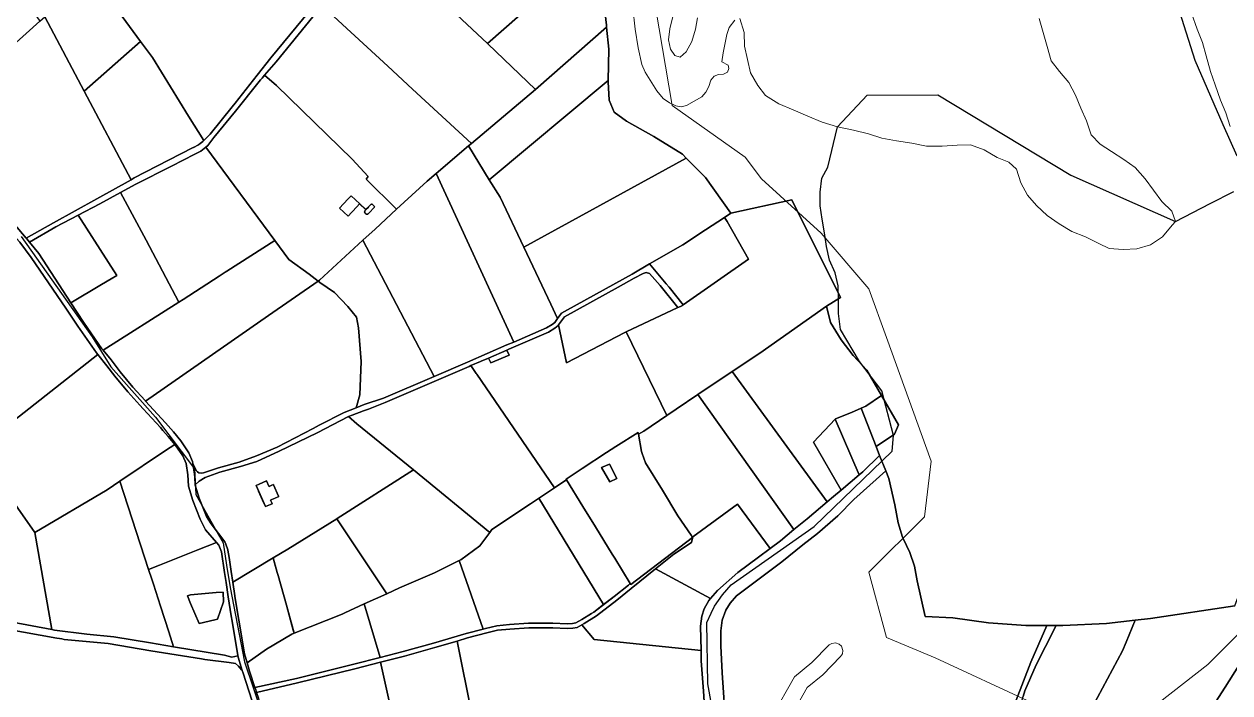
# Model space of a CAD drawing. Header units: metres. Extents: x 3 to 1027712, y 40 to 4430649.
# Drawn here: x 506961 to 507850, y 4411461 to 4411953 of the extents above; entities that cross this region are included whole.
import ezdxf

# ---------------------------------------------------------------- set-up
doc = ezdxf.new("R2010")
doc.units = ezdxf.units.M
doc.header["$MEASUREMENT"] = 0
doc.layers.add('A.ES.SDGC.CP.07003.cadastralparcel — CadastralParcel', color=1, linetype='Continuous')
for name, color, linetype, lineweight, true_color in [('Habitats_5_km', 7, 'Continuous', 9, 0xbefad2), ('Itinerarios_Espacios_naturales_Protegidos_5_km', 7, 'Continuous', 30, 0x3800b0), ('Lagunas_5_km', 7, 'Continuous', 9, 0xbff2e1)]:
    doc.layers.add(name, color=color, linetype=linetype, lineweight=lineweight, true_color=true_color)
doc.layers.add('Rios_5_km', color=4, linetype='Continuous', lineweight=30)

msp = doc.modelspace()

# ---------------------------------------------------------------- linework, layer by layer
at = {"layer": 'A.ES.SDGC.CP.07003.cadastralparcel — CadastralParcel', "color": 7, "linetype": 'Continuous', "flags": 128}
for points in [[(506827.6, 4411955.57), (506820.06, 4411968.63), (506826.03, 4411974.32), (506842.37, 4411992.88), (506858.44, 4412011.52), (506870.23, 4412025.88), (506876.51, 4412033.07), (506883.1, 4412041.16), (506895.02, 4412059.09), (506898.03, 4412063.61), (506972.48, 4411955.54), (506891.72, 4411883.06), (506888.14, 4411886.78), (506880.36, 4411895.63), (506871.59, 4411904.39), (506864.68, 4411911.36), (506855.77, 4411920), (506847.59, 4411930.25), (506840.24, 4411938.65), (506832.89, 4411948.35), (506827.6, 4411955.57)], [(507302.38, 4411939.2), (507272.07, 4411967.24), (507307.08, 4412005.54), (507351.7, 4412054.35), (507362.45, 4412031.82), (507376.66, 4412004.33), (507302.38, 4411939.2)], [(507046.71, 4411940.58), (507010.65, 4411989.8), (507011.18, 4411990.28), (507049.15, 4412024.36), (507056.3, 4412030.79), (507071, 4412043.98), (507104.11, 4412018.01), (507172.28, 4411964.57), (507170.65, 4411962.51), (507142.7, 4411928.53), (507132.5, 4411915.65), (507116.3, 4411895.04), (507114.22, 4411892.39), (507098.06, 4411872.21), (507093.27, 4411867.58), (507082.07, 4411885.66), (507055.45, 4411928.66), (507046.71, 4411940.58)], [(507185.17, 4411962.7), (507180.24, 4411967.25), (507197.78, 4411989.23), (507217.95, 4412014.42), (507218.06, 4412014.07), (507226.54, 4412007.45), (507240.07, 4411996.86), (507247.17, 4411990.28), (507254.26, 4411983.73), (507272.07, 4411967.24), (507302.38, 4411939.2), (507302.7, 4411938.91), (507337.69, 4411905.11), (507290.61, 4411865.34), (507247.07, 4411905.55), (507228.83, 4411922.39), (507195.47, 4411953.2), (507188.84, 4411959.3), (507199.56, 4411971.29), (507196.6, 4411973.93), (507192.85, 4411977.29), (507184.85, 4411968.34), (507187.83, 4411965.68), (507185.17, 4411962.7)], [(507302.7, 4411938.91), (507302.38, 4411939.2), (507376.66, 4412004.33), (507378.54, 4412000.7), (507385.38, 4411981.02), (507388.5, 4411967.24), (507390.08, 4411952.6), (507390.22, 4411951.21), (507337.69, 4411905.11), (507302.7, 4411938.91)], [(507005.15, 4411903.87), (506976.08, 4411958.78), (507010.65, 4411989.8), (507046.71, 4411940.58), (507005.15, 4411903.87)], [(507146.86, 4411908.02), (507138.11, 4411915.8), (507146.61, 4411925.6), (507173.54, 4411958.86), (507180.24, 4411967.25), (507185.17, 4411962.7), (507188.84, 4411959.3), (507195.47, 4411953.2), (507228.83, 4411922.39), (507247.07, 4411905.55), (507290.61, 4411865.34), (507288.5, 4411863.56), (507264.44, 4411843.23), (507257.83, 4411837.65), (507235.36, 4411816.98), (507212.84, 4411839.17), (507214.54, 4411841), (507202.59, 4411853.76), (507146.86, 4411908.02)], [(506894.11, 4411880.57), (506891.72, 4411883.06), (506972.48, 4411955.54), (506976.08, 4411958.78), (507005.15, 4411903.87), (507039.66, 4411838.69), (507014.45, 4411824.6), (506982.51, 4411806.92), (506962.38, 4411795.52), (506953.03, 4411806.63), (506944.82, 4411814.66), (506941.6, 4411817.82), (506929.34, 4411831.67), (506923.89, 4411838.47), (506919.88, 4411843.48), (506905.7, 4411864.2), (506894.11, 4411880.57)], [(507303.74, 4411838.68), (507288.5, 4411863.56), (507290.61, 4411865.34), (507337.69, 4411905.11), (507390.22, 4411951.21), (507391.87, 4411935.02), (507391.43, 4411911.88), (507303.74, 4411838.68)], [(507039.66, 4411838.69), (507005.15, 4411903.87), (507046.71, 4411940.58), (507055.45, 4411928.66), (507082.07, 4411885.66), (507093.27, 4411867.58), (507092.48, 4411866.82), (507090.56, 4411865.38), (507089.41, 4411864.52), (507085.57, 4411862.51), (507085.37, 4411862.4), (507067.36, 4411853.05), (507041.96, 4411839.98), (507039.66, 4411838.69)], [(507145.72, 4411793.79), (507094.64, 4411862.7), (507096.12, 4411863.89), (507100.58, 4411869.91), (507116.75, 4411889.17), (507134.15, 4411911.14), (507135.02, 4411912.24), (507136.23, 4411913.63), (507138.11, 4411915.8), (507146.86, 4411908.02), (507202.59, 4411853.76), (507214.54, 4411841), (507212.84, 4411839.17), (507235.36, 4411816.98), (507219.49, 4411802.38), (507210.41, 4411794.04), (507178.53, 4411764.71), (507177.54, 4411764.02), (507170.91, 4411769.09), (507155.98, 4411779.81), (507145.72, 4411793.79)], [(507311.64, 4411825.79), (507303.74, 4411838.68), (507391.43, 4411911.88), (507391.41, 4411910.87), (507391.98, 4411897.38), (507395.67, 4411888.43), (507404.86, 4411881.95), (507425.04, 4411870.61), (507446.08, 4411857.48), (507448.85, 4411854.71), (507329.08, 4411789.01), (507311.64, 4411825.79)], [(507050.67, 4411794.13), (507031.94, 4411829.32), (507043.21, 4411835.44), (507069.37, 4411848.71), (507086.69, 4411857.55), (507091.11, 4411859.86), (507094.64, 4411862.7), (507145.72, 4411793.79), (507110.27, 4411771.42), (507109.07, 4411770.64), (507104.57, 4411767.71), (507078.08, 4411750.45), (507074.97, 4411748.47), (507050.67, 4411794.13)], [(507321.78, 4411719.08), (507264.44, 4411843.23), (507288.5, 4411863.56), (507303.74, 4411838.68), (507311.64, 4411825.79), (507329.08, 4411789.01), (507349, 4411747.02), (507354.01, 4411736.46), (507351.94, 4411733.59), (507350.05, 4411732.02), (507345.84, 4411729.46), (507321.78, 4411719.08)], [(507349, 4411747.02), (507329.08, 4411789.01), (507448.85, 4411854.71), (507463.13, 4411840.46), (507481.9, 4411814.04), (507477.22, 4411810.95), (507463.14, 4411801.66), (507446.39, 4411790.62), (507421.79, 4411776.82), (507408.95, 4411769.05), (507397.1, 4411762.43), (507359.21, 4411741.67), (507356.83, 4411740.37), (507354.01, 4411736.46), (507349, 4411747.02)], [(507263.14, 4411693.73), (507210.41, 4411794.04), (507219.49, 4411802.38), (507235.36, 4411816.98), (507257.83, 4411837.65), (507264.44, 4411843.23), (507321.78, 4411719.08), (507316.7, 4411716.9), (507287.55, 4411704.24), (507263.14, 4411693.73)], [(507004.64, 4411733.6), (506995.34, 4411747.91), (507017.84, 4411761.4), (507025.03, 4411765.72), (507029.11, 4411768.16), (507022.93, 4411777.74), (507000.53, 4411812.54), (507016.66, 4411821.02), (507031.94, 4411829.32), (507050.67, 4411794.13), (507074.97, 4411748.47), (507019.08, 4411713.02), (507018.15, 4411714.13), (507004.64, 4411733.6)], [(507202.6, 4411815.03), (507202.19, 4411814.59), (507199.6, 4411811.82), (507193.34, 4411817.69), (507196.34, 4411820.89), (507199.72, 4411824.5), (507201.93, 4411826.86), (507208.19, 4411821), (507212.83, 4411816.65), (507214.57, 4411818.55), (507214.71, 4411818.69), (507216.36, 4411820.5), (507216.79, 4411820.79), (507217.27, 4411820.76), (507218.95, 4411819.23), (507219.06, 4411818.8), (507218.89, 4411818.23), (507215.29, 4411814.35), (507215.15, 4411814.2), (507214.51, 4411813.51), (507214.38, 4411813.44), (507214.24, 4411813.37), (507214.09, 4411813.32), (507213.79, 4411813.26), (507213.63, 4411813.25), (507213.48, 4411813.25), (507213.33, 4411813.27), (507213.17, 4411813.3), (507213.03, 4411813.35), (507212.88, 4411813.4), (507212.74, 4411813.47), (507212.61, 4411813.55), (507212.49, 4411813.64), (507212.37, 4411813.74), (507212.17, 4411813.98), (507212.01, 4411814.24), (507211.95, 4411814.38), (507211.9, 4411814.53), (507211.87, 4411814.68), (507211.85, 4411814.83), (507211.84, 4411814.99), (507211.84, 4411815.14), (507211.86, 4411815.3), (507211.89, 4411815.45), (507211.94, 4411815.59), (507212, 4411815.74), (507212.7, 4411816.5), (507208.05, 4411820.85), (507205.98, 4411818.64), (507202.6, 4411815.03)], [(507202.6, 4411815.03), (507205.98, 4411818.64), (507208.05, 4411820.85), (507212.7, 4411816.5), (507212, 4411815.74), (507211.94, 4411815.59), (507211.89, 4411815.45), (507211.86, 4411815.3), (507211.84, 4411815.14), (507211.84, 4411814.99), (507211.85, 4411814.83), (507211.87, 4411814.68), (507211.9, 4411814.53), (507211.95, 4411814.38), (507212.01, 4411814.24), (507212.17, 4411813.98), (507212.37, 4411813.74), (507212.49, 4411813.64), (507212.61, 4411813.55), (507212.74, 4411813.47), (507212.88, 4411813.4), (507213.03, 4411813.35), (507213.17, 4411813.3), (507213.33, 4411813.27), (507213.48, 4411813.25), (507213.63, 4411813.25), (507213.79, 4411813.26), (507214.09, 4411813.32), (507214.24, 4411813.37), (507214.38, 4411813.44), (507214.51, 4411813.51), (507215.15, 4411814.2), (507215.29, 4411814.35), (507218.89, 4411818.23), (507219.06, 4411818.8), (507218.95, 4411819.23), (507217.27, 4411820.76), (507216.79, 4411820.79), (507216.36, 4411820.5), (507214.71, 4411818.69), (507214.57, 4411818.55), (507212.83, 4411816.65), (507208.19, 4411821), (507201.93, 4411826.86), (507199.72, 4411824.5), (507196.34, 4411820.89), (507193.34, 4411817.69), (507199.6, 4411811.82), (507202.19, 4411814.59), (507202.6, 4411815.03)], [(507434.51, 4411664.9), (507404.69, 4411726.63), (507442.67, 4411744.41), (507444.69, 4411745.35), (507446.26, 4411746.09), (507446.7, 4411746.4), (507494.73, 4411780.27), (507479.05, 4411807.81), (507477.22, 4411810.95), (507481.9, 4411814.04), (507526.64, 4411823.76), (507562.63, 4411751.85), (507552.42, 4411745.53), (507503.28, 4411710.95), (507482.77, 4411697.24), (507457.47, 4411680.32), (507441.51, 4411669.65), (507434.51, 4411664.9)], [(506971.66, 4411784.33), (506964.84, 4411792.56), (506984.17, 4411803.95), (507000.53, 4411812.54), (507022.93, 4411777.74), (507029.11, 4411768.16), (507025.03, 4411765.72), (507017.84, 4411761.4), (506995.34, 4411747.91), (506971.66, 4411784.33)], [(507434.21, 4411761.95), (507421.79, 4411776.82), (507446.39, 4411790.62), (507463.14, 4411801.66), (507477.22, 4411810.95), (507479.05, 4411807.81), (507494.73, 4411780.27), (507446.7, 4411746.4), (507436.23, 4411759.54), (507434.21, 4411761.95)], [(506901.14, 4411673.68), (506864.46, 4411723.88), (506866.76, 4411725.49), (506873.23, 4411730.21), (506881.07, 4411735.92), (506898.47, 4411750.61), (506952.47, 4411798.29), (506957.65, 4411792.61), (506966.04, 4411781.33), (506991.45, 4411744.06), (507000.52, 4411730.77), (507014.17, 4411711.09), (507015.14, 4411709.89), (506925.83, 4411639.9), (506901.14, 4411673.68)], [(507024.93, 4411706.05), (507019.08, 4411713.02), (507074.97, 4411748.47), (507078.08, 4411750.45), (507104.57, 4411767.71), (507109.07, 4411770.64), (507110.27, 4411771.42), (507145.72, 4411793.79), (507155.98, 4411779.81), (507170.91, 4411769.09), (507177.54, 4411764.02), (507141.08, 4411738.7), (507050.19, 4411675.58), (507049.92, 4411675.87), (507041.06, 4411685.77), (507031.5, 4411697.13), (507024.93, 4411706.05)], [(507178.84, 4411763.03), (507177.54, 4411764.02), (507178.53, 4411764.71), (507210.41, 4411794.04), (507263.14, 4411693.73), (507225.76, 4411677.65), (507211.46, 4411672.95), (507205.49, 4411670.58), (507208.23, 4411680.07), (507209.16, 4411704.77), (507207.29, 4411729.47), (507205.9, 4411737.4), (507199.36, 4411745.32), (507189.57, 4411755.57), (507178.84, 4411763.03)], [(507085.24, 4411629.44), (507086.41, 4411627.02), (507087.55, 4411624.42), (507088.55, 4411623.35), (507089.55, 4411622.68), (507091.28, 4411622.41), (507093.02, 4411622.61), (507104, 4411626.32), (507119.33, 4411630.55), (507132.16, 4411635.11), (507147.4, 4411641.62), (507173.86, 4411655.47), (507178.23, 4411657.69), (507196.78, 4411667.12), (507205.49, 4411670.58), (507211.46, 4411672.95), (507225.76, 4411677.65), (507263.14, 4411693.73), (507287.55, 4411704.24), (507316.7, 4411716.9), (507321.78, 4411719.08), (507345.84, 4411729.46), (507350.05, 4411732.02), (507351.94, 4411733.59), (507354.01, 4411736.46), (507356.83, 4411740.37), (507359.21, 4411741.67), (507397.1, 4411762.43), (507408.95, 4411769.05), (507421.79, 4411776.82), (507434.21, 4411761.95), (507436.23, 4411759.54), (507446.7, 4411746.4), (507446.26, 4411746.09), (507444.69, 4411745.35), (507442.67, 4411744.41), (507429.57, 4411760.81), (507421.79, 4411769.69), (507419.25, 4411770.32), (507417.19, 4411769.69), (507410.61, 4411766.08), (507398.75, 4411759.45), (507359.14, 4411737.76), (507354.83, 4411731.79), (507354.44, 4411731.25), (507352.03, 4411729.24), (507347.41, 4411726.43), (507318.05, 4411713.77), (507316.71, 4411713.19), (507303.17, 4411707.31), (507297.73, 4411704.91), (507297.26, 4411704.71), (507290.23, 4411701.7), (507288.9, 4411701.12), (507227.05, 4411674.5), (507214.58, 4411669.68), (507210.97, 4411668.34), (507202.65, 4411665.26), (507199.91, 4411664.25), (507176.79, 4411652.2), (507148.84, 4411638.54), (507132.36, 4411631.11), (507120.29, 4411627.29), (507105.01, 4411623.07), (507094.16, 4411619.26), (507089.93, 4411616.64), (507086.94, 4411613.8), (507086.6, 4411619.21), (507086.44, 4411621.75), (507085.24, 4411629.44)], [(507064.97, 4411659.44), (507050.19, 4411675.58), (507141.08, 4411738.7), (507177.54, 4411764.02), (507178.84, 4411763.03), (507189.57, 4411755.57), (507199.36, 4411745.32), (507205.9, 4411737.4), (507207.29, 4411729.47), (507209.16, 4411704.77), (507208.23, 4411680.07), (507205.49, 4411670.58), (507196.78, 4411667.12), (507178.23, 4411657.69), (507173.86, 4411655.47), (507147.4, 4411641.62), (507132.16, 4411635.11), (507119.33, 4411630.55), (507104, 4411626.32), (507093.02, 4411622.61), (507091.28, 4411622.41), (507089.55, 4411622.68), (507088.55, 4411623.35), (507087.55, 4411624.42), (507086.41, 4411627.02), (507085.24, 4411629.44), (507085, 4411630.99), (507082.2, 4411637.52), (507076.27, 4411646.25), (507070.82, 4411652.79), (507064.97, 4411659.44)], [(507360.54, 4411703.86), (507354.83, 4411731.79), (507359.14, 4411737.76), (507398.75, 4411759.45), (507410.61, 4411766.08), (507417.19, 4411769.69), (507419.25, 4411770.32), (507421.79, 4411769.69), (507429.57, 4411760.81), (507442.67, 4411744.41), (507404.69, 4411726.63), (507403.56, 4411726.09), (507360.54, 4411703.86)], [(507552.86, 4411601.31), (507482.77, 4411697.24), (507503.28, 4411710.95), (507552.42, 4411745.53), (507555.34, 4411733.38), (507563.12, 4411720.75), (507571.87, 4411709.09), (507582.08, 4411698.4), (507592.89, 4411679.71), (507581.26, 4411671.91), (507577.74, 4411670.31), (507570.79, 4411667.16), (507558.92, 4411662.41), (507558.78, 4411662.25), (507542.77, 4411645.32), (507563.03, 4411609.9), (507557.46, 4411605.18), (507552.86, 4411601.31)], [(507360.6, 4411617.62), (507359.4, 4411616.81), (507351.81, 4411611.72), (507294.48, 4411695.48), (507294.16, 4411695.94), (507290.23, 4411701.7), (507297.26, 4411704.71), (507297.73, 4411704.91), (507303.17, 4411707.31), (507304.9, 4411703.7), (507318.34, 4411709.32), (507316.71, 4411713.19), (507318.05, 4411713.77), (507347.41, 4411726.43), (507352.03, 4411729.24), (507354.44, 4411731.25), (507354.83, 4411731.79), (507360.54, 4411703.86), (507403.56, 4411726.09), (507404.69, 4411726.63), (507434.51, 4411664.9), (507417.65, 4411653.47), (507413.69, 4411651.12), (507413.47, 4411652.36), (507397.01, 4411642.18), (507390.2, 4411637.72), (507372.18, 4411625.92), (507360.29, 4411618.13), (507360.6, 4411617.62)], [(506934.46, 4411628.08), (506925.83, 4411639.9), (507015.14, 4411709.89), (507021.89, 4411701.51), (507027.57, 4411694.03), (507037.28, 4411682.49), (507046.21, 4411672.52), (507048.57, 4411669.94), (507061.25, 4411656.1), (507063.16, 4411653.92), (507067.02, 4411649.54), (507071.94, 4411643.65), (507065.1, 4411639.05), (507031.47, 4411616.45), (507022.04, 4411610.11), (506968.71, 4411578.71), (506956.21, 4411596.72), (506936.03, 4411625.82), (506934.46, 4411628.08)], [(507304.9, 4411703.7), (507303.17, 4411707.31), (507316.71, 4411713.19), (507318.34, 4411709.32), (507304.9, 4411703.7)], [(507206.19, 4411658.74), (507199.91, 4411664.25), (507202.65, 4411665.26), (507210.97, 4411668.34), (507214.58, 4411669.68), (507227.05, 4411674.5), (507288.9, 4411701.12), (507290.23, 4411701.7), (507294.16, 4411695.94), (507294.48, 4411695.48), (507351.81, 4411611.72), (507334.06, 4411599.85), (507305.66, 4411580.84), (507304.15, 4411578.83), (507247.88, 4411624.94), (507206.19, 4411658.74)], [(507528.34, 4411580.85), (507457.47, 4411680.32), (507482.77, 4411697.24), (507552.86, 4411601.31), (507538.03, 4411588.81), (507528.34, 4411580.85)], [(507453.88, 4411575.49), (507453.81, 4411575.25), (507453.63, 4411575.11), (507452.59, 4411576.64), (507442.73, 4411591.1), (507431.38, 4411609.85), (507418.95, 4411629.97), (507416.43, 4411636.94), (507415.92, 4411638.35), (507413.69, 4411651.12), (507417.65, 4411653.47), (507434.51, 4411664.9), (507441.51, 4411669.65), (507457.47, 4411680.32), (507528.34, 4411580.85), (507518.38, 4411572.66), (507510.76, 4411566.97), (507486.67, 4411599.71), (507453.88, 4411575.49)], [(507588.88, 4411642.03), (507577.74, 4411670.31), (507581.26, 4411671.91), (507592.89, 4411679.71), (507605.41, 4411658.07), (507602.5, 4411651.26), (507588.88, 4411642.03)], [(507576.33, 4411621.18), (507558.78, 4411662.25), (507558.92, 4411662.41), (507570.79, 4411667.16), (507577.74, 4411670.31), (507588.88, 4411642.03), (507591.47, 4411635.48), (507579.08, 4411623.51), (507576.33, 4411621.18)], [(507086.94, 4411613.8), (507089.93, 4411616.64), (507094.16, 4411619.26), (507105.01, 4411623.07), (507120.29, 4411627.29), (507132.36, 4411631.11), (507148.84, 4411638.54), (507176.79, 4411652.2), (507199.91, 4411664.25), (507206.19, 4411658.74), (507247.88, 4411624.94), (507191.65, 4411589.04), (507191.34, 4411588.85), (507155.23, 4411566.44), (507144.43, 4411559.93), (507114.66, 4411541.99), (507113.5, 4411549.92), (507111.88, 4411560.27), (507111.05, 4411565.65), (507110.96, 4411565.88), (507109.44, 4411570), (507108.73, 4411571.95), (507098.61, 4411585.15), (507095.26, 4411590.59), (507089.86, 4411603.97), (507086.94, 4411613.69), (507086.94, 4411613.8)], [(507563.03, 4411609.9), (507542.77, 4411645.32), (507558.78, 4411662.25), (507576.33, 4411621.18), (507563.03, 4411609.9)], [(507452.59, 4411576.64), (507453.63, 4411575.11), (507408.11, 4411540.38), (507407.63, 4411541.16), (507396.22, 4411559.8), (507394.42, 4411562.74), (507381.93, 4411583), (507372.74, 4411597.91), (507360.6, 4411617.62), (507360.29, 4411618.13), (507372.18, 4411625.92), (507390.2, 4411637.72), (507397.01, 4411642.18), (507413.47, 4411652.36), (507413.69, 4411651.12), (507415.92, 4411638.35), (507416.43, 4411636.94), (507418.95, 4411629.97), (507431.38, 4411609.85), (507442.73, 4411591.1), (507452.59, 4411576.64)], [(507052.54, 4411551.5), (507031.47, 4411616.45), (507065.1, 4411639.05), (507071.94, 4411643.65), (507072.27, 4411643.24), (507077.79, 4411635.11), (507080.15, 4411629.6), (507081.47, 4411621.2), (507081.99, 4411612.81), (507085.14, 4411602.31), (507090.7, 4411588.53), (507094.63, 4411580.66), (507102.61, 4411571.4), (507088.84, 4411565.93), (507060.62, 4411554.71), (507052.54, 4411551.5)], [(506952.24, 4411512.57), (506917.16, 4411603.7), (506936.03, 4411625.82), (506956.21, 4411596.72), (506968.71, 4411578.71), (506981.34, 4411507.13), (506952.24, 4411512.57)], [(507228.12, 4411533.62), (507191.34, 4411588.85), (507191.65, 4411589.04), (507247.88, 4411624.94), (507304.15, 4411578.83), (507296.76, 4411568.99), (507282.67, 4411558.61), (507281.58, 4411558.07), (507263.38, 4411548.98), (507237.43, 4411537.86), (507228.12, 4411533.62)], [(507392.61, 4411616.07), (507386.38, 4411626.72), (507392.28, 4411629.18), (507397.7, 4411618.53), (507392.61, 4411616.07)], [(507392.61, 4411616.07), (507397.7, 4411618.53), (507392.28, 4411629.18), (507386.38, 4411626.72), (507392.61, 4411616.07)], [(506981.34, 4411507.13), (506968.71, 4411578.71), (507022.04, 4411610.11), (507031.47, 4411616.45), (507052.54, 4411551.5), (507054.84, 4411544.39), (507056.09, 4411540.53), (507061.33, 4411524.36), (507067.47, 4411505.47), (507071.03, 4411494.48), (507053.9, 4411497.36), (507026.96, 4411501.81), (507007.08, 4411503.9), (506983.27, 4411506.77), (506981.34, 4411507.13)], [(507141.39, 4411612.68), (507143.42, 4411613.59), (507144.56, 4411614.11), (507144.64, 4411613.94), (507148.43, 4411605.41), (507148.49, 4411605.27), (507145.32, 4411603.86), (507143.49, 4411603.05), (507142.48, 4411602.6), (507142.43, 4411602.58), (507143.31, 4411600.61), (507143.61, 4411599.93), (507138.72, 4411597.76), (507137.55, 4411600.4), (507133.65, 4411609.18), (507133.59, 4411609.3), (507131.81, 4411613.32), (507134.15, 4411614.36), (507139.58, 4411616.76), (507141.32, 4411612.85), (507141.39, 4411612.68)], [(507144.56, 4411614.11), (507143.42, 4411613.59), (507141.39, 4411612.68), (507141.32, 4411612.85), (507139.58, 4411616.76), (507134.15, 4411614.36), (507131.81, 4411613.32), (507138.72, 4411597.76), (507143.61, 4411599.93), (507143.31, 4411600.61), (507142.43, 4411602.58), (507143.49, 4411603.05), (507148.49, 4411605.27), (507148.43, 4411605.41), (507144.64, 4411613.94), (507144.56, 4411614.11)], [(507407.63, 4411541.16), (507406.24, 4411539.99), (507395.68, 4411531.55), (507388.01, 4411525.62), (507340.22, 4411603.97), (507351.81, 4411611.72), (507359.4, 4411616.81), (507360.6, 4411617.62), (507372.74, 4411597.91), (507381.93, 4411583), (507394.42, 4411562.74), (507396.22, 4411559.8), (507407.63, 4411541.16)], [(507334.06, 4411599.85), (507340.22, 4411603.97), (507388.01, 4411525.62), (507380.82, 4411520.04), (507379.17, 4411519.01), (507371.95, 4411514.48), (507367.42, 4411512.03), (507365, 4411511.55), (507361.17, 4411511.36), (507350.68, 4411511.78), (507332.74, 4411511.78), (507318.62, 4411510.92), (507309.32, 4411510.01), (507301.01, 4411508.05), (507299.09, 4411507.53), (507281.58, 4411558.07), (507282.67, 4411558.61), (507296.76, 4411568.99), (507304.15, 4411578.83), (507305.66, 4411580.84), (507334.06, 4411599.85)], [(507818.57, 4411421.86), (507748.39, 4411450.33), (507770.48, 4411491.39), (507773.15, 4411497.89), (507779.8, 4411514.05), (507791.27, 4411515.42), (507853.32, 4411524.56), (507883.96, 4411607.16), (507925.78, 4411591.62), (507924.81, 4411589.67), (507888.32, 4411530.63), (507856.28, 4411480.62), (507846.16, 4411464.8), (507818.57, 4411421.86)], [(507466.79, 4411529.95), (507426.28, 4411551.84), (507439.87, 4411562.83), (507452.68, 4411571.26), (507453.88, 4411575.49), (507486.67, 4411599.71), (507510.76, 4411566.97), (507502.15, 4411560.54), (507486.86, 4411549.19), (507472.01, 4411535.88), (507466.79, 4411529.95)], [(507159.21, 4411506.84), (507154.12, 4411525.11), (507147.99, 4411547.12), (507147.42, 4411549.19), (507144.95, 4411558.07), (507144.43, 4411559.93), (507155.23, 4411566.44), (507191.34, 4411588.85), (507228.12, 4411533.62), (507211.51, 4411526.05), (507197.21, 4411519.54), (507195.15, 4411518.59), (507159.87, 4411504.5), (507159.21, 4411506.84)], [(507054.84, 4411544.39), (507052.54, 4411551.5), (507060.62, 4411554.71), (507088.84, 4411565.93), (507102.61, 4411571.4), (507104.35, 4411569.38), (507106.19, 4411564.39), (507108.55, 4411549.17), (507109.64, 4411541.79), (507111.18, 4411531.33), (507113.42, 4411517.25), (507114.07, 4411513.24), (507118.28, 4411488.14), (507118.4, 4411487.74), (507113.95, 4411486.88), (507108.45, 4411488.19), (507071.03, 4411494.48), (507067.47, 4411505.47), (507061.33, 4411524.36), (507056.09, 4411540.53), (507054.84, 4411544.39)], [(507453.81, 4411575.25), (507452.68, 4411571.26), (507439.87, 4411562.83), (507426.28, 4411551.84), (507408.36, 4411537.33), (507397.78, 4411528.88), (507382.76, 4411517.25), (507373.67, 4411511.55), (507372.05, 4411510.67), (507368.59, 4411508.8), (507365.42, 4411508.17), (507361.19, 4411507.95), (507350.61, 4411508.38), (507332.85, 4411508.38), (507318.89, 4411507.53), (507309.88, 4411506.65), (507301.84, 4411504.75), (507287.67, 4411500.96), (507280, 4411498.74), (507263.56, 4411493.97), (507241.13, 4411487.63), (507223.57, 4411483.14), (507204.57, 4411478.27), (507162.4, 4411467.89), (507132.17, 4411460.78), (507131.54, 4411462.71), (507130.98, 4411464.41), (507161.6, 4411471.19), (507203.75, 4411481.56), (507223.31, 4411486.58), (507240.25, 4411490.92), (507262.62, 4411497.25), (507286.75, 4411504.23), (507299.09, 4411507.53), (507301.01, 4411508.05), (507309.32, 4411510.01), (507318.62, 4411510.92), (507332.74, 4411511.78), (507350.68, 4411511.78), (507361.17, 4411511.36), (507365, 4411511.55), (507367.42, 4411512.03), (507371.95, 4411514.48), (507379.17, 4411519.01), (507380.82, 4411520.04), (507395.68, 4411531.55), (507406.24, 4411539.99), (507407.63, 4411541.16), (507408.11, 4411540.38), (507453.63, 4411575.11), (507453.81, 4411575.25)], [(507116.12, 4411532.09), (507114.66, 4411541.99), (507144.43, 4411559.93), (507147.42, 4411549.19), (507147.99, 4411547.12), (507154.12, 4411525.11), (507159.87, 4411504.5), (507158.07, 4411503.77), (507139.53, 4411492.67), (507125.17, 4411482.58), (507123.16, 4411489.28), (507119, 4411514.04), (507116.2, 4411531.6), (507116.12, 4411532.09)], [(507223.31, 4411486.58), (507211.51, 4411526.05), (507228.12, 4411533.62), (507237.43, 4411537.86), (507263.38, 4411548.98), (507281.58, 4411558.07), (507299.09, 4411507.53), (507286.75, 4411504.23), (507262.62, 4411497.25), (507240.25, 4411490.92), (507223.31, 4411486.58)], [(507381.07, 4411499.97), (507372.05, 4411510.67), (507373.67, 4411511.55), (507382.76, 4411517.25), (507397.78, 4411528.88), (507408.36, 4411537.33), (507426.28, 4411551.84), (507466.79, 4411529.95), (507465.68, 4411528.68), (507462.18, 4411522.35), (507460.43, 4411517.11), (507459.34, 4411509.69), (507459.79, 4411491.65), (507381.07, 4411499.97)], [(507103.37, 4411514.79), (507102.4, 4411514.56), (507097.25, 4411513.36), (507089.97, 4411511.66), (507083.52, 4411526.5), (507081.3, 4411531.97), (507083.47, 4411532.85), (507102.5, 4411534.4), (507107.5, 4411534.66), (507107.87, 4411527.72), (507103.37, 4411514.79)], [(507103.37, 4411514.79), (507107.87, 4411527.72), (507107.5, 4411534.66), (507102.5, 4411534.4), (507083.47, 4411532.85), (507081.3, 4411531.97), (507083.52, 4411526.5), (507089.97, 4411511.66), (507097.25, 4411513.36), (507102.4, 4411514.56), (507103.37, 4411514.79)], [(507126.99, 4411476.52), (507125.17, 4411482.58), (507139.53, 4411492.67), (507158.07, 4411503.77), (507159.87, 4411504.5), (507195.15, 4411518.59), (507197.21, 4411519.54), (507211.51, 4411526.05), (507223.31, 4411486.58), (507203.75, 4411481.56), (507161.6, 4411471.19), (507130.98, 4411464.41), (507126.99, 4411476.52)], [(507733.26, 4411421.53), (507692.2, 4411440.77), (507697.33, 4411457.8), (507698.63, 4411462.12), (507706.96, 4411481.1), (507713.81, 4411494.58), (507721.69, 4411510.08), (507726.59, 4411510.08), (507758.69, 4411511.53), (507779.8, 4411514.05), (507773.15, 4411497.89), (507770.48, 4411491.39), (507748.39, 4411450.33), (507746.98, 4411447.7), (507733.26, 4411421.53)], [(507230.88, 4411449.89), (507223.57, 4411483.14), (507241.13, 4411487.63), (507263.56, 4411493.97), (507280, 4411498.74), (507290.91, 4411444.79), (507275.85, 4411445.07), (507260.98, 4411446.48), (507246.11, 4411448.84), (507236.44, 4411450.26), (507230.88, 4411449.89)], [(507133.54, 4411456.64), (507132.17, 4411460.78), (507162.4, 4411467.89), (507204.57, 4411478.27), (507223.57, 4411483.14), (507230.88, 4411449.89), (507225.58, 4411449.55), (507211.66, 4411448.37), (507192.38, 4411446.41), (507176.33, 4411444.76), (507163.12, 4411443.34), (507148.49, 4411440.04), (507139.93, 4411437.12), (507139.06, 4411439.84), (507133.54, 4411456.64)], [(507794.32, 4411366.2), (507785.86, 4411370.97), (507786.94, 4411372.65), (507818.57, 4411421.86), (507846.16, 4411464.8), (507856.28, 4411480.62), (507889.74, 4411480.47), (507840.37, 4411396.71), (507794.32, 4411366.2)]]:
    msp.add_lwpolyline(points, close=True, dxfattribs=at)
for points in [[(507853.32, 4411524.56), (507791.27, 4411515.42), (507779.8, 4411514.05), (507758.69, 4411511.53), (507726.59, 4411510.08), (507721.69, 4411510.08), (507714.71, 4411510.08), (507699.36, 4411510.08), (507671.64, 4411512.02), (507645.38, 4411515.91), (507624.95, 4411516.88), (507619.12, 4411543.12), (507617.17, 4411553.81), (507613.77, 4411564.01), (507608.91, 4411574.17), (507608.42, 4411575.19), (507605.02, 4411585.88), (507602.59, 4411599), (507598.21, 4411618.43), (507595.96, 4411624.12), (507591.47, 4411635.48), (507588.88, 4411642.03), (507602.5, 4411651.26), (507605.41, 4411658.07), (507592.89, 4411679.71), (507582.08, 4411698.4), (507571.87, 4411709.09), (507563.12, 4411720.75), (507555.34, 4411733.38), (507552.42, 4411745.53), (507562.63, 4411751.85), (507526.64, 4411823.76), (507481.9, 4411814.04), (507463.13, 4411840.46), (507448.85, 4411854.71), (507446.08, 4411857.48), (507425.04, 4411870.61), (507404.86, 4411881.95), (507395.67, 4411888.43), (507391.98, 4411897.38), (507391.41, 4411910.87), (507391.43, 4411911.88), (507391.87, 4411935.02), (507390.22, 4411951.21), (507390.08, 4411952.6), (507388.5, 4411967.24)], [(507173.54, 4411958.86), (507146.61, 4411925.6), (507138.11, 4411915.8), (507136.23, 4411913.63), (507135.02, 4411912.24), (507134.15, 4411911.14), (507116.75, 4411889.17), (507100.58, 4411869.91), (507096.12, 4411863.89), (507094.64, 4411862.7), (507091.11, 4411859.86), (507086.69, 4411857.55), (507069.37, 4411848.71), (507043.21, 4411835.44), (507031.94, 4411829.32), (507016.66, 4411821.02), (507000.53, 4411812.54), (506984.17, 4411803.95), (506964.84, 4411792.56), (506963.67, 4411793.96), (506962.74, 4411795.09), (506962.74, 4411795.09), (506962.38, 4411795.52), (506982.51, 4411806.92), (507014.45, 4411824.6), (507039.66, 4411838.69), (507041.96, 4411839.98), (507067.36, 4411853.05), (507085.37, 4411862.4), (507085.57, 4411862.51), (507089.41, 4411864.52), (507090.56, 4411865.38), (507092.48, 4411866.82), (507093.27, 4411867.58), (507098.06, 4411872.21), (507114.22, 4411892.39), (507116.3, 4411895.04), (507132.5, 4411915.65), (507142.7, 4411928.53), (507170.65, 4411962.51)], [(506953.03, 4411806.63), (506962.38, 4411795.52), (506962.74, 4411795.09), (506963.67, 4411793.96), (506964.84, 4411792.56), (506971.66, 4411784.33), (506995.34, 4411747.91), (507004.64, 4411733.6), (507018.15, 4411714.13), (507019.08, 4411713.02), (507024.93, 4411706.05), (507031.5, 4411697.13), (507041.06, 4411685.77), (507049.92, 4411675.87), (507050.19, 4411675.58), (507064.97, 4411659.44), (507070.82, 4411652.79), (507076.27, 4411646.25), (507082.2, 4411637.52), (507085, 4411630.99), (507085.24, 4411629.44), (507086.44, 4411621.75), (507086.6, 4411619.21), (507086.94, 4411613.8), (507086.94, 4411613.69), (507089.86, 4411603.97), (507095.26, 4411590.59), (507098.61, 4411585.15), (507108.73, 4411571.95), (507109.44, 4411570), (507110.96, 4411565.88), (507111.05, 4411565.65), (507111.88, 4411560.27), (507113.5, 4411549.92), (507114.66, 4411541.99), (507116.12, 4411532.09), (507116.2, 4411531.6), (507119, 4411514.04), (507123.16, 4411489.28), (507125.17, 4411482.58), (507126.99, 4411476.52), (507130.98, 4411464.41), (507131.54, 4411462.71), (507132.17, 4411460.78), (507133.54, 4411456.64)], [(507128.79, 4411455.08), (507122.22, 4411475.02), (507121.62, 4411477.03), (507119.41, 4411484.39), (507118.4, 4411487.74), (507118.28, 4411488.14), (507114.07, 4411513.24), (507113.42, 4411517.25), (507111.18, 4411531.33), (507109.64, 4411541.79), (507108.55, 4411549.17), (507106.19, 4411564.39), (507104.35, 4411569.38), (507102.61, 4411571.4), (507094.63, 4411580.66), (507090.7, 4411588.53), (507085.14, 4411602.31), (507081.99, 4411612.81), (507081.47, 4411621.2), (507080.15, 4411629.6), (507077.79, 4411635.11), (507072.27, 4411643.24), (507071.94, 4411643.65), (507067.02, 4411649.54), (507063.16, 4411653.92), (507061.25, 4411656.1), (507048.57, 4411669.94), (507046.21, 4411672.52), (507037.28, 4411682.49), (507027.57, 4411694.03), (507021.89, 4411701.51), (507015.14, 4411709.89), (507014.17, 4411711.09), (507000.52, 4411730.77), (506991.45, 4411744.06), (506966.04, 4411781.33), (506957.65, 4411792.61)], [(507463.03, 4411438.41), (507461.51, 4411461.75), (507459.98, 4411484.23), (507459.79, 4411491.65), (507459.34, 4411509.69), (507460.43, 4411517.11), (507462.18, 4411522.35), (507465.68, 4411528.68), (507466.79, 4411529.95), (507472.01, 4411535.88), (507486.86, 4411549.19), (507502.15, 4411560.54), (507510.76, 4411566.97), (507518.38, 4411572.66), (507528.34, 4411580.85), (507538.03, 4411588.81), (507552.86, 4411601.31), (507557.46, 4411605.18), (507563.03, 4411609.9), (507576.33, 4411621.18), (507579.08, 4411623.51), (507591.47, 4411635.48), (507595.96, 4411624.12), (507572.5, 4411602.94), (507560.71, 4411590.94), (507545.65, 4411578.07), (507534.95, 4411569.56), (507519.45, 4411557.12), (507485.97, 4411532.12), (507481.38, 4411526.66), (507478.11, 4411521.43), (507475.49, 4411514.01), (507474.4, 4411506.15), (507474.4, 4411495.24), (507475.48, 4411475.17), (507478.09, 4411435.5)], [(507478.09, 4411435.5), (507475.48, 4411475.17), (507474.4, 4411495.24), (507474.4, 4411506.15), (507475.49, 4411514.01), (507478.11, 4411521.43), (507481.38, 4411526.66), (507485.97, 4411532.12), (507519.45, 4411557.12), (507534.95, 4411569.56), (507545.65, 4411578.07), (507560.71, 4411590.94), (507572.5, 4411602.94), (507595.96, 4411624.12), (507598.21, 4411618.43), (507602.59, 4411599), (507605.02, 4411585.88), (507608.42, 4411575.19), (507608.91, 4411574.17), (507613.77, 4411564.01), (507617.17, 4411553.81), (507619.12, 4411543.12), (507624.95, 4411516.88), (507645.38, 4411515.91), (507671.64, 4411512.02), (507699.36, 4411510.08), (507714.71, 4411510.08), (507702.86, 4411483.12), (507692.2, 4411455.04)], [(506952.24, 4411512.57), (506981.34, 4411507.13), (506983.27, 4411506.77), (507007.08, 4411503.9), (507026.96, 4411501.81), (507053.9, 4411497.36), (507071.03, 4411494.48), (507108.45, 4411488.19), (507113.95, 4411486.88), (507118.4, 4411487.74), (507119.41, 4411484.39), (507121.62, 4411477.03), (507121.15, 4411477.59), (507118.89, 4411480.31), (507116.53, 4411482.14), (507112.08, 4411482.92), (507094.1, 4411485.23), (507091.68, 4411485.54), (507054.17, 4411491.58), (507022.78, 4411496.81), (506990.34, 4411499.94), (506988.67, 4411500.24), (506986.88, 4411500.56), (506985.02, 4411500.9), (506947.96, 4411507.52)], [(506947.96, 4411507.52), (506985.02, 4411500.9), (506986.88, 4411500.56), (506988.67, 4411500.24), (506990.34, 4411499.94), (507022.78, 4411496.81), (507054.17, 4411491.58), (507091.68, 4411485.54), (507094.1, 4411485.23), (507112.08, 4411482.92), (507116.53, 4411482.14), (507118.89, 4411480.31), (507121.15, 4411477.59), (507121.62, 4411477.03), (507122.22, 4411475.02), (507128.79, 4411455.08)], [(507290.91, 4411444.79), (507280, 4411498.74), (507287.67, 4411500.96), (507301.84, 4411504.75), (507309.88, 4411506.65), (507318.89, 4411507.53), (507332.85, 4411508.38), (507350.61, 4411508.38), (507361.19, 4411507.95), (507365.42, 4411508.17), (507368.59, 4411508.8), (507372.05, 4411510.67), (507381.07, 4411499.97), (507459.79, 4411491.65), (507459.98, 4411484.23), (507461.51, 4411461.75), (507463.03, 4411438.41)], [(507692.2, 4411455.04), (507702.86, 4411483.12), (507714.71, 4411510.08), (507721.69, 4411510.08), (507713.81, 4411494.58), (507706.96, 4411481.1), (507698.63, 4411462.12), (507697.33, 4411457.8)]]:
    msp.add_lwpolyline(points, dxfattribs=at)
at = {"layer": 'Habitats_5_km'}
for points in [[(507889.44, 4411537.36), (507833.44, 4411481.36), (507797.44, 4411453.36), (507741.44, 4411450.36), (507703.44, 4411453.36), (507632.44, 4411486.36), (507596.44, 4411501.36), (507583.44, 4411549.36), (507624.44, 4411590.36), (507629.44, 4411631.36), (507596.44, 4411722.36), (507583.44, 4411758.36), (507548.44, 4411799.36), (507504.44, 4411839.36), (507492.44, 4411855.36), (507438.44, 4411893.36), (507426.44, 4411964.36)], [(507512.16, 4411443.36), (507528.75, 4411472.36), (507541.38, 4411482.86), (507554.19, 4411495.86), (507556.28, 4411496.86), (507558.97, 4411497.36), (507561.53, 4411496.36), (507563.47, 4411494.86), (507564.41, 4411491.86), (507564.13, 4411489.36), (507562.69, 4411487.36), (507549.5, 4411473.86), (507538.13, 4411464.36), (507522.72, 4411437.36)]]:
    msp.add_lwpolyline(points, dxfattribs=at)
at = {"layer": 'Itinerarios_Espacios_naturales_Protegidos_5_km'}
msp.add_lwpolyline([(506958.67, 4411796.82), (507011.05, 4411722.82), (507024.84, 4411700.89), (507057.68, 4411663.68), (507086.39, 4411625.53), (507087.33, 4411606.8), (507103.88, 4411577.56), (507107.55, 4411571.17), (507110.09, 4411554.71), (507112.64, 4411538.26), (507123.24, 4411483.43), (507142.57, 4411425.85)], dxfattribs=at)
at = {"layer": 'Lagunas_5_km'}
for points in [[(507484.62, 4411956.32, 1), (507480.62, 4411950.82, 1), (507478.72, 4411945.82, 1), (507476.22, 4411932.32, 1), (507475.22, 4411925.62, 1), (507475.22, 4411925.62, 1), (507479.92, 4411923.02, 1), (507480.32, 4411920.72, 1), (507479.22, 4411918.02, 1), (507476.42, 4411916.42, 1), (507472.72, 4411916.32, 1), (507469.42, 4411915.12, 1), (507467.12, 4411912.02, 1), (507465.62, 4411907.42, 1), (507463.42, 4411903.12, 1), (507460.52, 4411899.82, 1), (507449.02, 4411893.32, 1), (507445.22, 4411892.42, 1), (507441.12, 4411893.22, 1), (507436.62, 4411895.32, 1), (507431.82, 4411898.62, 1), (507427.12, 4411904.32, 1), (507418.72, 4411918.02, 1), (507416.22, 4411923.62, 1), (507413.42, 4411935.92, 1), (507411.22, 4411949.72, 1), (507407.92, 4411981.32, 1)], [(507440.32, 4411963.82, 1), (507436.82, 4411949.92, 1), (507435.92, 4411941.72, 1), (507437.32, 4411935.02, 1), (507440.52, 4411930.22, 1), (507444.42, 4411929.02, 1), (507448.92, 4411933.02, 1), (507452.92, 4411940.52, 1), (507455.82, 4411949.72, 1), (507457.12, 4411958.12, 1)], [(507849.91, 4411878.02, 1), (507846.61, 4411888.02, 1), (507842.81, 4411897.42, 1), (507838.91, 4411908.62, 1), (507835.41, 4411918.42, 1), (507832.11, 4411929.92, 1), (507829.41, 4411939.72, 1), (507825.51, 4411949.72, 1), (507821.31, 4411961.52, 1)], [(507709.02, 4411957.62, 1), (507711.91, 4411947.12, 1), (507715.01, 4411936.92, 1), (507717.81, 4411926.42, 1), (507724.02, 4411918.42, 1), (507730.91, 4411910.32, 1), (507735.91, 4411900.92, 1), (507739.81, 4411891.52, 1), (507744.01, 4411882.12, 1), (507747.51, 4411871.72, 1), (507754.01, 4411865.02, 1), (507762.41, 4411859.62, 1), (507771.61, 4411853.62, 1), (507779.81, 4411847.72, 1), (507787.21, 4411839.42, 1), (507793.31, 4411830.92, 1), (507799.51, 4411822.62, 1), (507806.81, 4411815.62, 1), (507809.61, 4411808.02, 1), (507807.11, 4411805.22, 1), (507800.01, 4411796.72, 1), (507791.21, 4411790.62, 1), (507781.01, 4411787.82, 1), (507771.01, 4411787.32, 1), (507760.71, 4411787.92, 1), (507753.01, 4411791.72, 1), (507743.21, 4411796.72, 1), (507733.21, 4411800.62, 1), (507723.81, 4411806.12, 1), (507714.91, 4411812.42, 1), (507707.01, 4411819.72, 1), (507700.51, 4411827.42, 1), (507695.61, 4411836.32, 1), (507692.31, 4411846.42, 1), (507686.71, 4411851.62, 1), (507678.01, 4411855.02, 1), (507668.62, 4411860.72, 1), (507658.42, 4411864.42, 1), (507648.72, 4411864.12, 1), (507637.52, 4411863.52, 1), (507626.02, 4411863.52, 1), (507615.12, 4411865.52, 1), (507604.02, 4411867.42, 1), (507593.02, 4411869.42, 1), (507583.32, 4411872.52, 1), (507572.22, 4411875.22, 1), (507560.42, 4411877.62, 1), (507549.22, 4411881.22, 1), (507538.62, 4411885.42, 1), (507527.72, 4411890.22, 1), (507517.12, 4411894.72, 1), (507507.22, 4411900.82, 1), (507501.62, 4411908.22, 1), (507496.22, 4411917.42, 1), (507494.02, 4411927.22, 1), (507491.92, 4411937.02, 1), (507491.72, 4411947.22, 1), (507488.32, 4411957.42, 1)]]:
    msp.add_polyline3d(points, dxfattribs=at)
at = {"layer": 'Rios_5_km'}
for points in [[(507812.41, 4411962.32, 1.6), (507823.81, 4411926.91, 1.9), (507844.41, 4411879.42, 1.9), (507854.91, 4411856.22, 1.9)], [(507470.22, 4411437.32, 3.7), (507464.92, 4411467.12, 3.7), (507464.12, 4411512.42, 3.7), (507467.22, 4411519.32, 3.7), (507469.72, 4411524.42, 3.7), (507475.72, 4411532.72, 3.7), (507482.12, 4411540.22, 3.7), (507543.31, 4411583.12, 3.7), (507600.61, 4411638.62, 3.7), (507601.61, 4411650.12, 3.6), (507593.02, 4411683.02, 3.5), (507576.52, 4411704.82, 3.5), (507562.62, 4411728.22, 3.5), (507561.22, 4411740.22, 3.5), (507561.22, 4411750.32, 3.5), (507561.02, 4411760.42, 3.5), (507558.62, 4411770.12, 3.5), (507554.52, 4411779.42, 3.5), (507552.22, 4411789.42, 3.4), (507550.92, 4411799.52, 3.4), (507549.02, 4411809.52, 3.3), (507547.72, 4411819.42, 3.3), (507547.62, 4411829.62, 3.3), (507548.82, 4411839.82, 3.3), (507553.32, 4411847.92, 3.2), (507560.42, 4411877.62, 1), (507582.35, 4411901.04, 1), (507634.29, 4411901.16, 1), (507732.48, 4411842.14, 1), (507809.61, 4411808.02, 1), (507835.11, 4411821.22, 2.4), (507852.61, 4411830.12, 2.5)]]:
    msp.add_polyline3d(points, dxfattribs=at)

doc.saveas('drawing.dxf')
